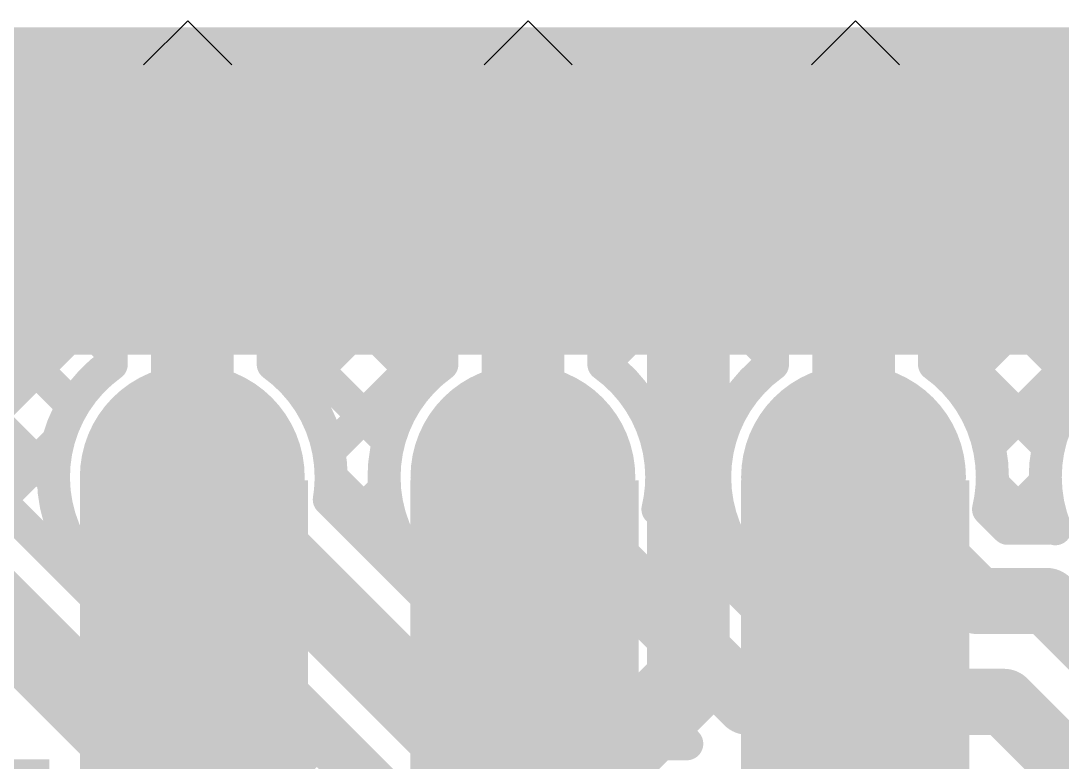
# Model space of a CAD drawing. Header units: millimetres. Extents: x 0.79 to 4.38, y 0.99 to 3.94.
# Drawn here: x 3.2621 to 3.5771, y 3.5157 to 3.74 of the extents above; entities that cross this region are included whole.
import ezdxf

# ---------------------------------------------------------------- set-up
doc = ezdxf.new("R2010")
doc.units = ezdxf.units.MM
doc.header["$MEASUREMENT"] = 0
for name, color, linetype in [('BottomLayer', 5, 'Continuous'), ('BottomOverlay', 54, 'Continuous'), ('BottomPaste', 16, 'Continuous'), ('BottomSolder', 6, 'Continuous'), ('MultiLayer', 9, 'Continuous'), ('PadHoleLayer', 156, 'Continuous'), ('TopLayer', 1, 'Continuous'), ('TopOverlay', 2, 'Continuous'), ('TopSolder', 216, 'Continuous')]:
    doc.layers.add(name, color=color, linetype=linetype)

# ---------------------------------------------------------------- blocks, each defined once
blk = doc.blocks.new('R__0402_B_18')
at = {"layer": 'BottomLayer'}
for points in [[(-0.0275, 0.0125), (-0.0275, -0.0125), (-0.0095, 0.0125), (-0.0095, -0.0125)], [(0.0095, 0.0125), (0.0095, -0.0125), (0.0275, 0.0125), (0.0275, -0.0125)]]:
    blk.add_solid(points, dxfattribs=at)
at = {"layer": 'BottomOverlay', "const_width": 0.01}
for points in [[(-0.034, -0.019), (-0.034, 0.019)], [(0.034, 0.019), (-0.034, 0.019)], [(0.034, -0.019), (0.034, 0.019)], [(0.034, -0.019), (-0.034, -0.019)]]:
    blk.add_lwpolyline(points, dxfattribs=at)
at = {"layer": 'BottomOverlay', "const_width": 0.005}
for points in [[(-0.0365, 0.019, 1), (-0.0315, 0.019, 1)], [(-0.0365, 0.019, 1), (-0.0315, 0.019, 1)], [(0.0315, 0.019, 1), (0.0365, 0.019, 1)], [(0.0315, 0.019, 1), (0.0365, 0.019, 1)], [(-0.0365, -0.019, 1), (-0.0315, -0.019, 1)], [(-0.0365, -0.019, 1), (-0.0315, -0.019, 1)], [(0.0315, -0.019, 1), (0.0365, -0.019, 1)], [(0.0315, -0.019, 1), (0.0365, -0.019, 1)]]:
    blk.add_lwpolyline(points, format="xyb", close=True, dxfattribs=at)
at = {"layer": 'BottomPaste'}
for points in [[(-0.0275, 0.0125), (-0.0275, -0.0125), (-0.0095, 0.0125), (-0.0095, -0.0125)], [(0.0095, 0.0125), (0.0095, -0.0125), (0.0275, 0.0125), (0.0275, -0.0125)]]:
    blk.add_solid(points, dxfattribs=at)
at = {"layer": 'BottomSolder'}
for points in [[(-0.0315, 0.0165), (-0.0315, -0.0165), (-0.0055, 0.0165), (-0.0055, -0.0165)], [(0.0055, 0.0165), (0.0055, -0.0165), (0.0315, 0.0165), (0.0315, -0.0165)]]:
    blk.add_solid(points, dxfattribs=at)
blk = doc.blocks.new('R__0402_B_19')
at = {"layer": 'BottomLayer'}
for points in [[(-0.0275, 0.0125), (-0.0275, -0.0125), (-0.0095, 0.0125), (-0.0095, -0.0125)], [(0.0095, 0.0125), (0.0095, -0.0125), (0.0275, 0.0125), (0.0275, -0.0125)]]:
    blk.add_solid(points, dxfattribs=at)
at = {"layer": 'BottomOverlay', "const_width": 0.01}
for points in [[(-0.034, -0.019), (-0.034, 0.019)], [(0.034, 0.019), (-0.034, 0.019)], [(0.034, -0.019), (0.034, 0.019)], [(0.034, -0.019), (-0.034, -0.019)]]:
    blk.add_lwpolyline(points, dxfattribs=at)
at = {"layer": 'BottomOverlay', "const_width": 0.005}
for points in [[(-0.0365, 0.019, 1), (-0.0315, 0.019, 1)], [(-0.0365, 0.019, 1), (-0.0315, 0.019, 1)], [(0.0315, 0.019, 1), (0.0365, 0.019, 1)], [(0.0315, 0.019, 1), (0.0365, 0.019, 1)], [(-0.0365, -0.019, 1), (-0.0315, -0.019, 1)], [(-0.0365, -0.019, 1), (-0.0315, -0.019, 1)], [(0.0315, -0.019, 1), (0.0365, -0.019, 1)], [(0.0315, -0.019, 1), (0.0365, -0.019, 1)]]:
    blk.add_lwpolyline(points, format="xyb", close=True, dxfattribs=at)
at = {"layer": 'BottomPaste'}
for points in [[(-0.0275, 0.0125), (-0.0275, -0.0125), (-0.0095, 0.0125), (-0.0095, -0.0125)], [(0.0095, 0.0125), (0.0095, -0.0125), (0.0275, 0.0125), (0.0275, -0.0125)]]:
    blk.add_solid(points, dxfattribs=at)
at = {"layer": 'BottomSolder'}
for points in [[(-0.0315, 0.0165), (-0.0315, -0.0165), (-0.0055, 0.0165), (-0.0055, -0.0165)], [(0.0055, 0.0165), (0.0055, -0.0165), (0.0315, 0.0165), (0.0315, -0.0165)]]:
    blk.add_solid(points, dxfattribs=at)
blk = doc.blocks.new('R__0402_B_20')
at = {"layer": 'BottomLayer'}
for points in [[(-0.0275, 0.0125), (-0.0275, -0.0125), (-0.0095, 0.0125), (-0.0095, -0.0125)], [(0.0095, 0.0125), (0.0095, -0.0125), (0.0275, 0.0125), (0.0275, -0.0125)]]:
    blk.add_solid(points, dxfattribs=at)
at = {"layer": 'BottomOverlay', "const_width": 0.01}
for points in [[(-0.034, -0.019), (-0.034, 0.019)], [(0.034, 0.019), (-0.034, 0.019)], [(0.034, -0.019), (0.034, 0.019)], [(0.034, -0.019), (-0.034, -0.019)]]:
    blk.add_lwpolyline(points, dxfattribs=at)
at = {"layer": 'BottomOverlay', "const_width": 0.005}
for points in [[(-0.0365, 0.019, 1), (-0.0315, 0.019, 1)], [(-0.0365, 0.019, 1), (-0.0315, 0.019, 1)], [(0.0315, 0.019, 1), (0.0365, 0.019, 1)], [(0.0315, 0.019, 1), (0.0365, 0.019, 1)], [(-0.0365, -0.019, 1), (-0.0315, -0.019, 1)], [(-0.0365, -0.019, 1), (-0.0315, -0.019, 1)], [(0.0315, -0.019, 1), (0.0365, -0.019, 1)], [(0.0315, -0.019, 1), (0.0365, -0.019, 1)]]:
    blk.add_lwpolyline(points, format="xyb", close=True, dxfattribs=at)
at = {"layer": 'BottomPaste'}
for points in [[(-0.0275, 0.0125), (-0.0275, -0.0125), (-0.0095, 0.0125), (-0.0095, -0.0125)], [(0.0095, 0.0125), (0.0095, -0.0125), (0.0275, 0.0125), (0.0275, -0.0125)]]:
    blk.add_solid(points, dxfattribs=at)
at = {"layer": 'BottomSolder'}
for points in [[(-0.0315, 0.0165), (-0.0315, -0.0165), (-0.0055, 0.0165), (-0.0055, -0.0165)], [(0.0055, 0.0165), (0.0055, -0.0165), (0.0315, 0.0165), (0.0315, -0.0165)]]:
    blk.add_solid(points, dxfattribs=at)
blk = doc.blocks.new('0022232111_47')
at = {"layer": 'BottomLayer', "const_width": 0.03}
for points in [[(-0.015, 0, 1), (0.015, 0, 1)], [(0.085, 0, 1), (0.115, 0, 1)], [(0.185, 0, 1), (0.215, 0, 1)]]:
    blk.add_lwpolyline(points, format="xyb", close=True, dxfattribs=at)
at = {"layer": 'BottomSolder', "const_width": 0.034}
for points in [[(-0.017, 0, 1), (0.017, 0, 1)], [(0.083, 0, 1), (0.117, 0, 1)], [(0.183, 0, 1), (0.217, 0, 1)]]:
    blk.add_lwpolyline(points, format="xyb", close=True, dxfattribs=at)
at = {"layer": 'MultiLayer', "const_width": 0.03}
for points in [[(-0.015, 0, 1), (0.015, 0, 1)], [(0.085, 0, 1), (0.115, 0, 1)], [(0.185, 0, 1), (0.215, 0, 1)]]:
    blk.add_lwpolyline(points, format="xyb", close=True, dxfattribs=at)
at = {"layer": 'PadHoleLayer', "const_width": 0.01969}
for points in [[(-0.00984, 0, 1), (0.00984, 0, 1)], [(0.09016, 0, 1), (0.10984, 0, 1)], [(0.19016, 0, 1), (0.20984, 0, 1)]]:
    blk.add_lwpolyline(points, format="xyb", close=True, dxfattribs=at)
at = {"layer": 'TopLayer', "const_width": 0.03}
for points in [[(-0.015, 0, 1), (0.015, 0, 1)], [(0.085, 0, 1), (0.115, 0, 1)], [(0.185, 0, 1), (0.215, 0, 1)]]:
    blk.add_lwpolyline(points, format="xyb", close=True, dxfattribs=at)
at = {"layer": 'TopOverlay', "const_width": 0.01}
blk.add_lwpolyline([(0.55, -0.131), (-0.551, -0.131)], dxfattribs=at)
at = {"layer": 'TopSolder', "const_width": 0.034}
for points in [[(-0.017, 0, 1), (0.017, 0, 1)], [(0.083, 0, 1), (0.117, 0, 1)], [(0.183, 0, 1), (0.217, 0, 1)]]:
    blk.add_lwpolyline(points, format="xyb", close=True, dxfattribs=at)
blk = doc.blocks.new('SOT23_3_B_183')
at = {"layer": 'BottomLayer'}
for points in [[(-0.02166, 0.05807), (-0.05316, 0.05807), (-0.02166, 0.02657), (-0.05316, 0.02657)], [(0.05314, 0.05807), (0.02165, 0.05807), (0.05314, 0.02657), (0.02165, 0.02657)], [(0.01574, -0.02657), (-0.01575, -0.02657), (0.01574, -0.05807), (-0.01575, -0.05807)]]:
    blk.add_solid(points, dxfattribs=at)
at = {"layer": 'BottomOverlay'}
for points, const_width in [([(-0.06409, 0.068, 1), (-0.07393, 0.068, 1)], 0.00984), ([(-0.07639, 0.068, 1), (-0.07147, 0.068, 1)], 0.00492), ([(-0.06655, 0.068, 1), (-0.06162, 0.068, 1)], 0.00492), ([(-0.06651, 0.03, 1), (-0.06151, 0.03, 1)], 0.005), ([(-0.01351, 0.032, 1), (-0.00851, 0.032, 1)], 0.005), ([(0.00849, 0.032, 1), (0.01349, 0.032, 1)], 0.005), ([(0.06149, 0.03, 1), (0.06649, 0.03, 1)], 0.005), ([(-0.06651, -0.032, 1), (-0.06151, -0.032, 1)], 0.005), ([(-0.06651, -0.032, 1), (-0.06151, -0.032, 1)], 0.005), ([(-0.03151, -0.032, 1), (-0.02651, -0.032, 1)], 0.005), ([(0.02649, -0.031, 1), (0.03149, -0.031, 1)], 0.005), ([(0.06149, -0.031, 1), (0.06649, -0.031, 1)], 0.005), ([(0.06149, -0.031, 1), (0.06649, -0.031, 1)], 0.005)]:
    blk.add_lwpolyline(points, format="xyb", close=True, dxfattribs=dict(at, const_width=const_width))
at = {"layer": 'BottomOverlay', "const_width": 0.01}
for points in [[(-0.06401, 0.03), (-0.06401, -0.032)], [(0.01099, 0.032), (-0.01101, 0.032)], [(0.06399, 0.03), (0.06399, -0.031)], [(-0.02901, -0.032), (-0.06401, -0.032)], [(0.06399, -0.031), (0.02899, -0.031)]]:
    blk.add_lwpolyline(points, dxfattribs=at)
at = {"layer": 'BottomPaste'}
for points in [[(-0.02166, 0.05807), (-0.05316, 0.05807), (-0.02166, 0.02657), (-0.05316, 0.02657)], [(0.05314, 0.05807), (0.02165, 0.05807), (0.05314, 0.02657), (0.02165, 0.02657)], [(0.01574, -0.02657), (-0.01575, -0.02657), (0.01574, -0.05807), (-0.01575, -0.05807)]]:
    blk.add_solid(points, dxfattribs=at)
at = {"layer": 'BottomSolder'}
for points in [[(-0.01766, 0.06207), (-0.05716, 0.06207), (-0.01766, 0.02257), (-0.05716, 0.02257)], [(0.05714, 0.06207), (0.01765, 0.06207), (0.05714, 0.02257), (0.01765, 0.02257)], [(0.01974, -0.02257), (-0.01975, -0.02257), (0.01974, -0.06207), (-0.01975, -0.06207)]]:
    blk.add_solid(points, dxfattribs=at)
blk = doc.blocks.new('SOT23_3_B_193')
at = {"layer": 'BottomLayer'}
for points in [[(-0.02166, 0.05807), (-0.05316, 0.05807), (-0.02166, 0.02657), (-0.05316, 0.02657)], [(0.05314, 0.05807), (0.02165, 0.05807), (0.05314, 0.02657), (0.02165, 0.02657)], [(0.01574, -0.02657), (-0.01575, -0.02657), (0.01574, -0.05807), (-0.01575, -0.05807)]]:
    blk.add_solid(points, dxfattribs=at)
at = {"layer": 'BottomOverlay'}
for points, const_width in [([(-0.06409, 0.068, 1), (-0.07393, 0.068, 1)], 0.00984), ([(-0.07639, 0.068, 1), (-0.07147, 0.068, 1)], 0.00492), ([(-0.06655, 0.068, 1), (-0.06162, 0.068, 1)], 0.00492), ([(-0.06651, 0.03, 1), (-0.06151, 0.03, 1)], 0.005), ([(-0.01351, 0.032, 1), (-0.00851, 0.032, 1)], 0.005), ([(0.00849, 0.032, 1), (0.01349, 0.032, 1)], 0.005), ([(0.06149, 0.03, 1), (0.06649, 0.03, 1)], 0.005), ([(-0.06651, -0.032, 1), (-0.06151, -0.032, 1)], 0.005), ([(-0.06651, -0.032, 1), (-0.06151, -0.032, 1)], 0.005), ([(-0.03151, -0.032, 1), (-0.02651, -0.032, 1)], 0.005), ([(0.02649, -0.031, 1), (0.03149, -0.031, 1)], 0.005), ([(0.06149, -0.031, 1), (0.06649, -0.031, 1)], 0.005), ([(0.06149, -0.031, 1), (0.06649, -0.031, 1)], 0.005)]:
    blk.add_lwpolyline(points, format="xyb", close=True, dxfattribs=dict(at, const_width=const_width))
at = {"layer": 'BottomOverlay', "const_width": 0.01}
for points in [[(-0.06401, 0.03), (-0.06401, -0.032)], [(0.01099, 0.032), (-0.01101, 0.032)], [(0.06399, 0.03), (0.06399, -0.031)], [(-0.02901, -0.032), (-0.06401, -0.032)], [(0.06399, -0.031), (0.02899, -0.031)]]:
    blk.add_lwpolyline(points, dxfattribs=at)
at = {"layer": 'BottomPaste'}
for points in [[(-0.02166, 0.05807), (-0.05316, 0.05807), (-0.02166, 0.02657), (-0.05316, 0.02657)], [(0.05314, 0.05807), (0.02165, 0.05807), (0.05314, 0.02657), (0.02165, 0.02657)], [(0.01574, -0.02657), (-0.01575, -0.02657), (0.01574, -0.05807), (-0.01575, -0.05807)]]:
    blk.add_solid(points, dxfattribs=at)
at = {"layer": 'BottomSolder'}
for points in [[(-0.01766, 0.06207), (-0.05716, 0.06207), (-0.01766, 0.02257), (-0.05716, 0.02257)], [(0.05714, 0.06207), (0.01765, 0.06207), (0.05714, 0.02257), (0.01765, 0.02257)], [(0.01974, -0.02257), (-0.01975, -0.02257), (0.01974, -0.06207), (-0.01975, -0.06207)]]:
    blk.add_solid(points, dxfattribs=at)

msp = doc.modelspace()

# ---------------------------------------------------------------- linework, layer by layer
at = {"layer": 'BottomLayer'}
for points, const_width in [([(1.19216, 3.718), (4.15384, 3.718)], 0.01), ([(3.21165, 3.718), (3.28897, 3.64068)], 0.01), ([(3.22995, 3.6825), (3.26545, 3.718)], 0.01), ([(3.23847, 3.66273), (3.29374, 3.718)], 0.01), ([(3.23944, 3.63542), (3.32202, 3.718)], 0.01), ([(3.23993, 3.718), (3.28897, 3.66897)], 0.01), ([(3.26822, 3.718), (3.30288, 3.68333)], 0.01), ([(3.2965, 3.718), (3.332, 3.6825)], 0.01), ([(3.31798, 3.68567), (3.3503, 3.718)], 0.01), ([(3.32479, 3.718), (3.38904, 3.65374)], 0.01), ([(3.33797, 3.67738), (3.37859, 3.718)], 0.01), ([(3.3385, 3.64963), (3.40687, 3.718)], 0.01), ([(3.35307, 3.718), (3.38904, 3.68203)], 0.01), ([(3.38135, 3.718), (3.41336, 3.68599)], 0.01), ([(3.39966, 3.6825), (3.43516, 3.718)], 0.01), ([(3.40964, 3.718), (3.4895, 3.63814)], 0.01), ([(3.42794, 3.6825), (3.46344, 3.718)], 0.01), ([(3.43792, 3.718), (3.48912, 3.6668)], 0.01), ([(3.43831, 3.66458), (3.49173, 3.718)], 0.01), ([(3.4385, 3.63649), (3.52001, 3.718)], 0.01), ([(3.46621, 3.718), (3.50159, 3.68262)], 0.01), ([(3.49449, 3.718), (3.52999, 3.6825)], 0.01), ([(3.5162, 3.6859), (3.54829, 3.718)], 0.01), ([(3.52278, 3.718), (3.5892, 3.65158)], 0.01), ([(3.53812, 3.67954), (3.57658, 3.718)], 0.01), ([(3.5385, 3.65164), (3.60486, 3.718)], 0.01), ([(3.55106, 3.718), (3.5892, 3.67986)], 0.01), ([(3.57934, 3.718), (3.61147, 3.68587)], 0.01), ([(3.28897, 3.6825), (3.30138, 3.6825)], 0.01), ([(3.28897, 3.6405), (3.28897, 3.6825)], 0.01), ([(3.32662, 3.6825), (3.33797, 3.6825)], 0.01), ([(3.332, 3.6825), (3.33797, 3.67653)], 0.01), ([(3.33797, 3.66659), (3.33797, 3.6825)], 0.01), ([(3.38904, 3.6825), (3.40138, 3.6825)], 0.01), ([(3.38904, 3.6405), (3.38904, 3.6825)], 0.01), ([(3.42662, 3.6825), (3.43804, 3.6825)], 0.01), ([(3.43804, 3.66621), (3.43804, 3.6825)], 0.01), ([(3.48912, 3.6825), (3.50138, 3.6825)], 0.01), ([(3.48912, 3.6405), (3.48912, 3.6825)], 0.01), ([(3.52662, 3.6825), (3.53812, 3.6825)], 0.01), ([(3.53812, 3.6658), (3.53812, 3.6825)], 0.01), ([(3.33797, 3.67653), (3.38356, 3.63094)], 0.01), ([(3.53812, 3.67437), (3.5826, 3.62989)], 0.01), ([(3.54523, 3.63008), (3.5892, 3.67405)], 0.01), ([(3.34616, 3.62901), (3.38904, 3.67189)], 0.01), ([(3.314, 3.602), (3.314, 3.6615)], 0.025), ([(3.414, 3.602), (3.414, 3.6615)], 0.025), ([(3.514, 3.602), (3.514, 3.6615)], 0.025), ([(3.23846, 3.6629), (3.2779, 3.62346)], 0.01), ([(3.3385, 3.63611), (3.3385, 3.6615)], 0.01), ([(3.4385, 3.63611), (3.4385, 3.6615)], 0.01), ([(3.5385, 3.63611), (3.5385, 3.6615)], 0.01), ([(3.4385, 3.66085), (3.47717, 3.62219)], 0.01), ([(3.4514, 3.62111), (3.48912, 3.65882)], 0.01), ([(3.25206, 3.61976), (3.28897, 3.65666)], 0.01), ([(3.3385, 3.64772), (3.37341, 3.6128)], 0.01), ([(3.5385, 3.64571), (3.57302, 3.61119)], 0.01), ([(3.55492, 3.61148), (3.5892, 3.64576)], 0.01), ([(3.35526, 3.60982), (3.38904, 3.6436)], 0.01), ([(3.2895, 3.63611), (3.2895, 3.6405)], 0.01), ([(3.3895, 3.63611), (3.3895, 3.6405)], 0.01), ([(3.4895, 3.63611), (3.4895, 3.6405)], 0.01), ([(3.25075, 3.62233), (3.27201, 3.60107)], 0.01), ([(3.45266, 3.61841), (3.47211, 3.59896)], 0.01), ([(3.45572, 3.59714), (3.47431, 3.61573)], 0.01), ([(3.25562, 3.59503), (3.27342, 3.61283)], 0.01), ([(3.214, 3.602), (3.363, 3.453)], 0.025), ([(3.314, 3.602), (3.41918, 3.49682)], 0.025), ([(3.414, 3.602), (3.482, 3.534)], 0.02), ([(3.514, 3.602), (3.5515, 3.5645)], 0.02), ([(3.356, 3.60193), (3.37872, 3.57921)], 0.01), ([(3.36219, 3.58846), (3.37215, 3.59843)], 0.01), ([(3.55595, 3.59997), (3.56942, 3.5865)], 0.01), ([(3.55941, 3.5877), (3.57203, 3.60032)], 0.01), ([(3.25545, 3.5952), (3.3803, 3.47035)], 0.01), ([(3.35545, 3.5952), (3.42933, 3.52132)], 0.01), ([(3.45485, 3.59226), (3.49111, 3.556)], 0.01), ([(3.55485, 3.59226), (3.56061, 3.5865)], 0.01), ([(3.26976, 3.58089), (3.27508, 3.58621)], 0.01), ([(3.46699, 3.58012), (3.47452, 3.58766)], 0.01), ([(3.56061, 3.5865), (3.5725, 3.5865)], 0.01), ([(3.37633, 3.57432), (3.37973, 3.57772)], 0.01), ([(3.48113, 3.56598), (3.48592, 3.57077)], 0.01), ([(3.2839, 3.56675), (3.28699, 3.56984)], 0.01), ([(3.5515, 3.5645), (3.5725, 3.5645)], 0.02), ([(3.5725, 3.5645), (3.64018, 3.49682)], 0.02), ([(3.39047, 3.56018), (3.39489, 3.5646)], 0.01), ([(3.39121, 3.56672), (3.43661, 3.52132)], 0.01), ([(3.29804, 3.5526), (3.30618, 3.56074)], 0.01), ([(3.3208, 3.56055), (3.40183, 3.47952)], 0.01), ([(3.42374, 3.56115), (3.46356, 3.52132)], 0.01), ([(3.49943, 3.556), (3.50452, 3.56108)], 0.01), ([(3.52374, 3.56115), (3.52889, 3.556)], 0.01), ([(3.31307, 3.56001), (3.41139, 3.46169)], 0.01), ([(3.40461, 3.54603), (3.41886, 3.56028)], 0.01), ([(3.51096, 3.56011), (3.51507, 3.556)], 0.01), ([(3.49111, 3.556), (3.52889, 3.556)], 0.01), ([(3.31219, 3.53846), (3.32754, 3.55381)], 0.01), ([(3.41876, 3.53189), (3.43588, 3.54901)], 0.01), ([(3.32633, 3.52432), (3.34168, 3.53967)], 0.01), ([(3.482, 3.534), (3.5595, 3.534)], 0.02), ([(3.5595, 3.534), (3.639, 3.4545)], 0.02), ([(3.43647, 3.52132), (3.45002, 3.53487)], 0.01), ([(3.34047, 3.51018), (3.35582, 3.52553)], 0.01), ([(3.42933, 3.52132), (3.46356, 3.52132)], 0.01), ([(3.35461, 3.49603), (3.36997, 3.51139)], 0.01)]:
    msp.add_lwpolyline(points, dxfattribs=dict(at, const_width=const_width))
for points, const_width in [([(3.26295, 3.718, 1), (3.26795, 3.718, 1)], 0.005), ([(3.26572, 3.718, 1), (3.27072, 3.718, 1)], 0.005), ([(3.29124, 3.718, 1), (3.29624, 3.718, 1)], 0.005), ([(3.294, 3.718, 1), (3.299, 3.718, 1)], 0.005), ([(3.31952, 3.718, 1), (3.32452, 3.718, 1)], 0.005), ([(3.32229, 3.718, 1), (3.32729, 3.718, 1)], 0.005), ([(3.3478, 3.718, 1), (3.3528, 3.718, 1)], 0.005), ([(3.35057, 3.718, 1), (3.35557, 3.718, 1)], 0.005), ([(3.37609, 3.718, 1), (3.38109, 3.718, 1)], 0.005), ([(3.37885, 3.718, 1), (3.38385, 3.718, 1)], 0.005), ([(3.40437, 3.718, 1), (3.40937, 3.718, 1)], 0.005), ([(3.40714, 3.718, 1), (3.41214, 3.718, 1)], 0.005), ([(3.43266, 3.718, 1), (3.43766, 3.718, 1)], 0.005), ([(3.43542, 3.718, 1), (3.44042, 3.718, 1)], 0.005), ([(3.46094, 3.718, 1), (3.46594, 3.718, 1)], 0.005), ([(3.46371, 3.718, 1), (3.46871, 3.718, 1)], 0.005), ([(3.48923, 3.718, 1), (3.49423, 3.718, 1)], 0.005), ([(3.49199, 3.718, 1), (3.49699, 3.718, 1)], 0.005), ([(3.51751, 3.718, 1), (3.52251, 3.718, 1)], 0.005), ([(3.52028, 3.718, 1), (3.52528, 3.718, 1)], 0.005), ([(3.54579, 3.718, 1), (3.55079, 3.718, 1)], 0.005), ([(3.54856, 3.718, 1), (3.55356, 3.718, 1)], 0.005), ([(3.57408, 3.718, 1), (3.57908, 3.718, 1)], 0.005), ([(3.57684, 3.718, 1), (3.58184, 3.718, 1)], 0.005), ([(3.30038, 3.68333, 1), (3.30538, 3.68333, 1)], 0.005), ([(3.31548, 3.68567, 1), (3.32048, 3.68567, 1)], 0.005), ([(3.41086, 3.68599, 1), (3.41586, 3.68599, 1)], 0.005), ([(3.5137, 3.6859, 1), (3.5187, 3.6859, 1)], 0.005), ([(3.28647, 3.6825, 1), (3.29147, 3.6825, 1)], 0.005), ([(3.28647, 3.6825, 1), (3.29147, 3.6825, 1)], 0.005), ([(3.29888, 3.6825, 1), (3.30388, 3.6825, 1)], 0.005), ([(3.29888, 3.6825, 1), (3.30388, 3.6825, 1)], 0.005), ([(3.32412, 3.6825, 1), (3.32912, 3.6825, 1)], 0.005), ([(3.32412, 3.6825, 1), (3.32912, 3.6825, 1)], 0.005), ([(3.3295, 3.6825, 1), (3.3345, 3.6825, 1)], 0.005), ([(3.3295, 3.6825, 1), (3.3345, 3.6825, 1)], 0.005), ([(3.33547, 3.6825, 1), (3.34047, 3.6825, 1)], 0.005), ([(3.33547, 3.6825, 1), (3.34047, 3.6825, 1)], 0.005), ([(3.38654, 3.6825, 1), (3.39154, 3.6825, 1)], 0.005), ([(3.38654, 3.6825, 1), (3.39154, 3.6825, 1)], 0.005), ([(3.38654, 3.68203, 1), (3.39154, 3.68203, 1)], 0.005), ([(3.39716, 3.6825, 1), (3.40216, 3.6825, 1)], 0.005), ([(3.39888, 3.6825, 1), (3.40388, 3.6825, 1)], 0.005), ([(3.39888, 3.6825, 1), (3.40388, 3.6825, 1)], 0.005), ([(3.42412, 3.6825, 1), (3.42912, 3.6825, 1)], 0.005), ([(3.42412, 3.6825, 1), (3.42912, 3.6825, 1)], 0.005), ([(3.42544, 3.6825, 1), (3.43044, 3.6825, 1)], 0.005), ([(3.43554, 3.6825, 1), (3.44054, 3.6825, 1)], 0.005), ([(3.43554, 3.6825, 1), (3.44054, 3.6825, 1)], 0.005), ([(3.48662, 3.6825, 1), (3.49162, 3.6825, 1)], 0.005), ([(3.48662, 3.6825, 1), (3.49162, 3.6825, 1)], 0.005), ([(3.49888, 3.6825, 1), (3.50388, 3.6825, 1)], 0.005), ([(3.49888, 3.6825, 1), (3.50388, 3.6825, 1)], 0.005), ([(3.49909, 3.68262, 1), (3.50409, 3.68262, 1)], 0.005), ([(3.52412, 3.6825, 1), (3.52912, 3.6825, 1)], 0.005), ([(3.52412, 3.6825, 1), (3.52912, 3.6825, 1)], 0.005), ([(3.52749, 3.6825, 1), (3.53249, 3.6825, 1)], 0.005), ([(3.53562, 3.6825, 1), (3.54062, 3.6825, 1)], 0.005), ([(3.53562, 3.6825, 1), (3.54062, 3.6825, 1)], 0.005), ([(3.33547, 3.67738, 1), (3.34047, 3.67738, 1)], 0.005), ([(3.53562, 3.67954, 1), (3.54062, 3.67954, 1)], 0.005), ([(3.33547, 3.67653, 1), (3.34047, 3.67653, 1)], 0.005), ([(3.33547, 3.67653, 1), (3.34047, 3.67653, 1)], 0.005), ([(3.53562, 3.67437, 1), (3.54062, 3.67437, 1)], 0.005), ([(3.38654, 3.67189, 1), (3.39154, 3.67189, 1)], 0.005), ([(3.28647, 3.66897, 1), (3.29147, 3.66897, 1)], 0.005), ([(3.30775, 3.6615, 1), (3.32025, 3.6615, 1)], 0.0125), ([(3.40775, 3.6615, 1), (3.42025, 3.6615, 1)], 0.0125), ([(3.50775, 3.6615, 1), (3.52025, 3.6615, 1)], 0.0125), ([(3.33547, 3.66659, 1), (3.34047, 3.66659, 1)], 0.005), ([(3.33547, 3.66659, 1), (3.34047, 3.66659, 1)], 0.005), ([(3.43554, 3.66621, 1), (3.44054, 3.66621, 1)], 0.005), ([(3.43554, 3.66621, 1), (3.44054, 3.66621, 1)], 0.005), ([(3.43581, 3.66458, 1), (3.44081, 3.66458, 1)], 0.005), ([(3.48662, 3.6668, 1), (3.49162, 3.6668, 1)], 0.005), ([(3.53562, 3.6658, 1), (3.54062, 3.6658, 1)], 0.005), ([(3.53562, 3.6658, 1), (3.54062, 3.6658, 1)], 0.005), ([(3.336, 3.6615, 1), (3.341, 3.6615, 1)], 0.005), ([(3.336, 3.6615, 1), (3.341, 3.6615, 1)], 0.005), ([(3.436, 3.6615, 1), (3.441, 3.6615, 1)], 0.005), ([(3.436, 3.6615, 1), (3.441, 3.6615, 1)], 0.005), ([(3.536, 3.6615, 1), (3.541, 3.6615, 1)], 0.005), ([(3.536, 3.6615, 1), (3.541, 3.6615, 1)], 0.005), ([(3.436, 3.66085, 1), (3.441, 3.66085, 1)], 0.005), ([(3.48662, 3.65882, 1), (3.49162, 3.65882, 1)], 0.005), ([(3.28647, 3.65666, 1), (3.29147, 3.65666, 1)], 0.005), ([(3.38654, 3.65374, 1), (3.39154, 3.65374, 1)], 0.005), ([(3.336, 3.64963, 1), (3.341, 3.64963, 1)], 0.005), ([(3.536, 3.65164, 1), (3.541, 3.65164, 1)], 0.005), ([(3.336, 3.64772, 1), (3.341, 3.64772, 1)], 0.005), ([(3.536, 3.64571, 1), (3.541, 3.64571, 1)], 0.005), ([(3.38654, 3.6436, 1), (3.39154, 3.6436, 1)], 0.005), ([(3.28647, 3.64068, 1), (3.29147, 3.64068, 1)], 0.005), ([(3.28647, 3.6405, 1), (3.29147, 3.6405, 1)], 0.005), ([(3.287, 3.6405, 1), (3.292, 3.6405, 1)], 0.005), ([(3.38654, 3.6405, 1), (3.39154, 3.6405, 1)], 0.005), ([(3.387, 3.6405, 1), (3.392, 3.6405, 1)], 0.005), ([(3.48662, 3.6405, 1), (3.49162, 3.6405, 1)], 0.005), ([(3.487, 3.6405, 1), (3.492, 3.6405, 1)], 0.005), ([(3.287, 3.63611, 1), (3.292, 3.63611, 1)], 0.005), ([(3.287, 3.63611, 1), (3.292, 3.63611, 1)], 0.005), ([(3.336, 3.63611, 1), (3.341, 3.63611, 1)], 0.005), ([(3.336, 3.63611, 1), (3.341, 3.63611, 1)], 0.005), ([(3.387, 3.63611, 1), (3.392, 3.63611, 1)], 0.005), ([(3.387, 3.63611, 1), (3.392, 3.63611, 1)], 0.005), ([(3.436, 3.63649, 1), (3.441, 3.63649, 1)], 0.005), ([(3.436, 3.63611, 1), (3.441, 3.63611, 1)], 0.005), ([(3.436, 3.63611, 1), (3.441, 3.63611, 1)], 0.005), ([(3.487, 3.63814, 1), (3.492, 3.63814, 1)], 0.005), ([(3.487, 3.63611, 1), (3.492, 3.63611, 1)], 0.005), ([(3.487, 3.63611, 1), (3.492, 3.63611, 1)], 0.005), ([(3.536, 3.63611, 1), (3.541, 3.63611, 1)], 0.005), ([(3.536, 3.63611, 1), (3.541, 3.63611, 1)], 0.005), ([(3.38106, 3.63094, 1), (3.38606, 3.63094, 1)], 0.005), ([(3.54273, 3.63008, 1), (3.54773, 3.63008, 1)], 0.005), ([(3.34366, 3.62901, 1), (3.34866, 3.62901, 1)], 0.005), ([(3.2754, 3.62346, 1), (3.2804, 3.62346, 1)], 0.005), ([(3.4489, 3.62111, 1), (3.4539, 3.62111, 1)], 0.005), ([(3.47467, 3.62219, 1), (3.47967, 3.62219, 1)], 0.005), ([(3.45016, 3.61841, 1), (3.45516, 3.61841, 1)], 0.005), ([(3.47181, 3.61573, 1), (3.47681, 3.61573, 1)], 0.005), ([(3.27092, 3.61283, 1), (3.27592, 3.61283, 1)], 0.005), ([(3.37091, 3.6128, 1), (3.37591, 3.6128, 1)], 0.005), ([(3.55242, 3.61148, 1), (3.55742, 3.61148, 1)], 0.005), ([(3.57052, 3.61119, 1), (3.57552, 3.61119, 1)], 0.005), ([(3.30775, 3.602, 1), (3.32025, 3.602, 1)], 0.0125), ([(3.30775, 3.602, 1), (3.32025, 3.602, 1)], 0.0125), ([(3.35276, 3.60982, 1), (3.35776, 3.60982, 1)], 0.005), ([(3.40775, 3.602, 1), (3.42025, 3.602, 1)], 0.0125), ([(3.50775, 3.602, 1), (3.52025, 3.602, 1)], 0.0125), ([(3.409, 3.602, 1), (3.419, 3.602, 1)], 0.01), ([(3.509, 3.602, 1), (3.519, 3.602, 1)], 0.01), ([(3.3535, 3.602, 1), (3.3585, 3.602, 1)], 0.005), ([(3.3535, 3.602, 1), (3.3585, 3.602, 1)], 0.005), ([(3.3535, 3.60193, 1), (3.3585, 3.60193, 1)], 0.005), ([(3.4535, 3.602, 1), (3.4585, 3.602, 1)], 0.005), ([(3.4535, 3.602, 1), (3.4585, 3.602, 1)], 0.005), ([(3.5535, 3.602, 1), (3.5585, 3.602, 1)], 0.005), ([(3.5535, 3.602, 1), (3.5585, 3.602, 1)], 0.005), ([(3.26951, 3.60107, 1), (3.27451, 3.60107, 1)], 0.005), ([(3.36965, 3.59843, 1), (3.37465, 3.59843, 1)], 0.005), ([(3.46961, 3.59896, 1), (3.47461, 3.59896, 1)], 0.005), ([(3.55345, 3.59997, 1), (3.55845, 3.59997, 1)], 0.005), ([(3.56953, 3.60032, 1), (3.57453, 3.60032, 1)], 0.005), ([(3.35295, 3.5952, 1), (3.35795, 3.5952, 1)], 0.005), ([(3.35295, 3.5952, 1), (3.35795, 3.5952, 1)], 0.005), ([(3.45322, 3.59714, 1), (3.45822, 3.59714, 1)], 0.005), ([(3.45235, 3.59226, 1), (3.45735, 3.59226, 1)], 0.005), ([(3.45235, 3.59226, 1), (3.45735, 3.59226, 1)], 0.005), ([(3.55235, 3.59226, 1), (3.55735, 3.59226, 1)], 0.005), ([(3.55235, 3.59226, 1), (3.55735, 3.59226, 1)], 0.005), ([(3.27258, 3.58621, 1), (3.27758, 3.58621, 1)], 0.005), ([(3.35969, 3.58846, 1), (3.36469, 3.58846, 1)], 0.005), ([(3.47202, 3.58766, 1), (3.47702, 3.58766, 1)], 0.005), ([(3.55691, 3.5877, 1), (3.56191, 3.5877, 1)], 0.005), ([(3.55811, 3.5865, 1), (3.56311, 3.5865, 1)], 0.005), ([(3.55811, 3.5865, 1), (3.56311, 3.5865, 1)], 0.005), ([(3.56692, 3.5865, 1), (3.57192, 3.5865, 1)], 0.005), ([(3.57, 3.5865, 1), (3.575, 3.5865, 1)], 0.005), ([(3.57252, 3.58636, 1), (3.57752, 3.58636, 1)], 0.005), ([(3.26726, 3.58089, 1), (3.27226, 3.58089, 1)], 0.005), ([(3.46449, 3.58012, 1), (3.46949, 3.58012, 1)], 0.005), ([(3.37622, 3.57921, 1), (3.38122, 3.57921, 1)], 0.005), ([(3.37723, 3.57772, 1), (3.38223, 3.57772, 1)], 0.005), ([(3.37383, 3.57432, 1), (3.37883, 3.57432, 1)], 0.005), ([(3.48342, 3.57077, 1), (3.48842, 3.57077, 1)], 0.005), ([(3.28449, 3.56984, 1), (3.28949, 3.56984, 1)], 0.005), ([(3.5465, 3.5645, 1), (3.5565, 3.5645, 1)], 0.01), ([(3.5465, 3.5645, 1), (3.5565, 3.5645, 1)], 0.01), ([(3.5675, 3.5645, 1), (3.5775, 3.5645, 1)], 0.01), ([(3.5675, 3.5645, 1), (3.5775, 3.5645, 1)], 0.01), ([(3.2814, 3.56675, 1), (3.2864, 3.56675, 1)], 0.005), ([(3.38871, 3.56672, 1), (3.39371, 3.56672, 1)], 0.005), ([(3.39239, 3.5646, 1), (3.39739, 3.5646, 1)], 0.005), ([(3.47863, 3.56598, 1), (3.48363, 3.56598, 1)], 0.005), ([(3.30368, 3.56074, 1), (3.30868, 3.56074, 1)], 0.005), ([(3.3183, 3.56055, 1), (3.3233, 3.56055, 1)], 0.005), ([(3.3183, 3.56055, 1), (3.3233, 3.56055, 1)], 0.005), ([(3.42124, 3.56115, 1), (3.42624, 3.56115, 1)], 0.005), ([(3.42124, 3.56115, 1), (3.42624, 3.56115, 1)], 0.005), ([(3.50202, 3.56108, 1), (3.50702, 3.56108, 1)], 0.005), ([(3.52124, 3.56115, 1), (3.52624, 3.56115, 1)], 0.005), ([(3.52124, 3.56115, 1), (3.52624, 3.56115, 1)], 0.005), ([(3.31057, 3.56001, 1), (3.31557, 3.56001, 1)], 0.005), ([(3.38797, 3.56018, 1), (3.39297, 3.56018, 1)], 0.005), ([(3.41636, 3.56028, 1), (3.42136, 3.56028, 1)], 0.005), ([(3.50846, 3.56011, 1), (3.51346, 3.56011, 1)], 0.005), ([(3.48861, 3.556, 1), (3.49361, 3.556, 1)], 0.005), ([(3.48861, 3.556, 1), (3.49361, 3.556, 1)], 0.005), ([(3.49693, 3.556, 1), (3.50193, 3.556, 1)], 0.005), ([(3.51257, 3.556, 1), (3.51757, 3.556, 1)], 0.005), ([(3.52639, 3.556, 1), (3.53139, 3.556, 1)], 0.005), ([(3.52639, 3.556, 1), (3.53139, 3.556, 1)], 0.005), ([(3.29554, 3.5526, 1), (3.30054, 3.5526, 1)], 0.005), ([(3.32504, 3.55381, 1), (3.33004, 3.55381, 1)], 0.005), ([(3.43338, 3.54901, 1), (3.43838, 3.54901, 1)], 0.005), ([(3.40211, 3.54603, 1), (3.40711, 3.54603, 1)], 0.005), ([(3.30969, 3.53846, 1), (3.31469, 3.53846, 1)], 0.005), ([(3.33918, 3.53967, 1), (3.34418, 3.53967, 1)], 0.005), ([(3.477, 3.534, 1), (3.487, 3.534, 1)], 0.01), ([(3.477, 3.534, 1), (3.487, 3.534, 1)], 0.01), ([(3.5545, 3.534, 1), (3.5645, 3.534, 1)], 0.01), ([(3.5545, 3.534, 1), (3.5645, 3.534, 1)], 0.01), ([(3.44752, 3.53487, 1), (3.45252, 3.53487, 1)], 0.005), ([(3.41626, 3.53189, 1), (3.42126, 3.53189, 1)], 0.005), ([(3.32383, 3.52432, 1), (3.32883, 3.52432, 1)], 0.005), ([(3.35332, 3.52553, 1), (3.35832, 3.52553, 1)], 0.005), ([(3.42683, 3.52132, 1), (3.43183, 3.52132, 1)], 0.005), ([(3.42683, 3.52132, 1), (3.43183, 3.52132, 1)], 0.005), ([(3.43397, 3.52132, 1), (3.43897, 3.52132, 1)], 0.005), ([(3.43411, 3.52132, 1), (3.43911, 3.52132, 1)], 0.005), ([(3.46106, 3.52132, 1), (3.46606, 3.52132, 1)], 0.005), ([(3.46106, 3.52132, 1), (3.46606, 3.52132, 1)], 0.005), ([(3.36747, 3.51139, 1), (3.37247, 3.51139, 1)], 0.005)]:
    msp.add_lwpolyline(points, format="xyb", close=True, dxfattribs=dict(at, const_width=const_width))
at = {"layer": 'BottomLayer', "const_width": 0.01}
for points in [[(3.30138, 3.6825, -0.277342), (3.32662, 3.6825)], [(3.40138, 3.6825, -0.277342), (3.42662, 3.6825)], [(3.50138, 3.6825, -0.277342), (3.52662, 3.6825)], [(3.33797, 3.66659, -0.05232), (3.3385, 3.6615)], [(3.43804, 3.66621, -0.048421), (3.4385, 3.6615)], [(3.53812, 3.6658, -0.044187), (3.5385, 3.6615)], [(3.3208, 3.56055, -0.792799), (3.2895, 3.63611)], [(3.3385, 3.63611, -0.241531), (3.356, 3.602)], [(3.42374, 3.56115, -0.822335), (3.3895, 3.63611)], [(3.4385, 3.63611, -0.241531), (3.456, 3.602)], [(3.52374, 3.56115, -0.822335), (3.4895, 3.63611)], [(3.5385, 3.63611, -0.241531), (3.556, 3.602)], [(3.57502, 3.58636, -0.345229), (3.5895, 3.63611)], [(3.356, 3.602, -0.040665), (3.35545, 3.5952)], [(3.456, 3.602, -0.058588), (3.45485, 3.59226)], [(3.556, 3.602, -0.058588), (3.55485, 3.59226)]]:
    msp.add_lwpolyline(points, format="xyb", dxfattribs=at)
at = {"layer": 'BottomLayer'}
msp.add_solid([(3.06931, 3.683), (4.03861, 3.683), (3.06931, 3.73), (4.03861, 3.73)], dxfattribs=at)
at = {"layer": 'BottomOverlay'}
for p, q in [((3.31262, 3.74), (3.29929, 3.72667)), ((3.32595, 3.72667), (3.31262, 3.74)), ((3.41562, 3.74), (3.40229, 3.72667)), ((3.42895, 3.72667), (3.41562, 3.74)), ((3.51462, 3.74), (3.50129, 3.72667)), ((3.52795, 3.72667), (3.51462, 3.74))]:
    msp.add_line(p, q, dxfattribs=at)
at = {"layer": 'TopLayer', "const_width": 0.025}
for points in [[(3.464, 3.54019), (3.464, 3.652)], [(3.43419, 3.51038), (3.464, 3.54019)], [(3.43419, 3.45332), (3.43419, 3.51038)]]:
    msp.add_lwpolyline(points, dxfattribs=at)
at = {"layer": 'TopLayer', "const_width": 0.0125}
for points in [[(3.45775, 3.652, 1), (3.47025, 3.652, 1)], [(3.45775, 3.54019, 1), (3.47025, 3.54019, 1)], [(3.45775, 3.54019, 1), (3.47025, 3.54019, 1)], [(3.42794, 3.51038, 1), (3.44044, 3.51038, 1)], [(3.42794, 3.51038, 1), (3.44044, 3.51038, 1)]]:
    msp.add_lwpolyline(points, format="xyb", close=True, dxfattribs=at)
at = {"layer": 'TopLayer'}
msp.add_solid([(1.609, 3.639), (4.118, 3.639), (1.609, 3.718), (4.118, 3.718)], dxfattribs=at)
at = {"layer": 'TopOverlay'}
for points in [[(3.28, 3.471), (3.349, 3.471), (3.28, 3.601), (3.349, 3.601)], [(3.38, 3.471), (3.449, 3.471), (3.38, 3.601), (3.449, 3.601)], [(3.48, 3.471), (3.549, 3.471), (3.48, 3.601), (3.549, 3.601)]]:
    msp.add_solid(points, dxfattribs=at)

# ---------------------------------------------------------------- block references
for name, p, rotation in [('0022232111_47', (3.514, 3.602), 180), ('R__0402_B_18', (3.31347, 3.68), 270), ('R__0402_B_19', (3.41354, 3.68), 270), ('R__0402_B_20', (3.51362, 3.68), 270), ('SOT23_3_B_183', (3.251, 3.4545), 180), ('SOT23_3_B_193', (3.52736, 3.4545), 180)]:
    msp.add_blockref(name, p, dxfattribs=dict(rotation=rotation))

doc.saveas('drawing.dxf')
